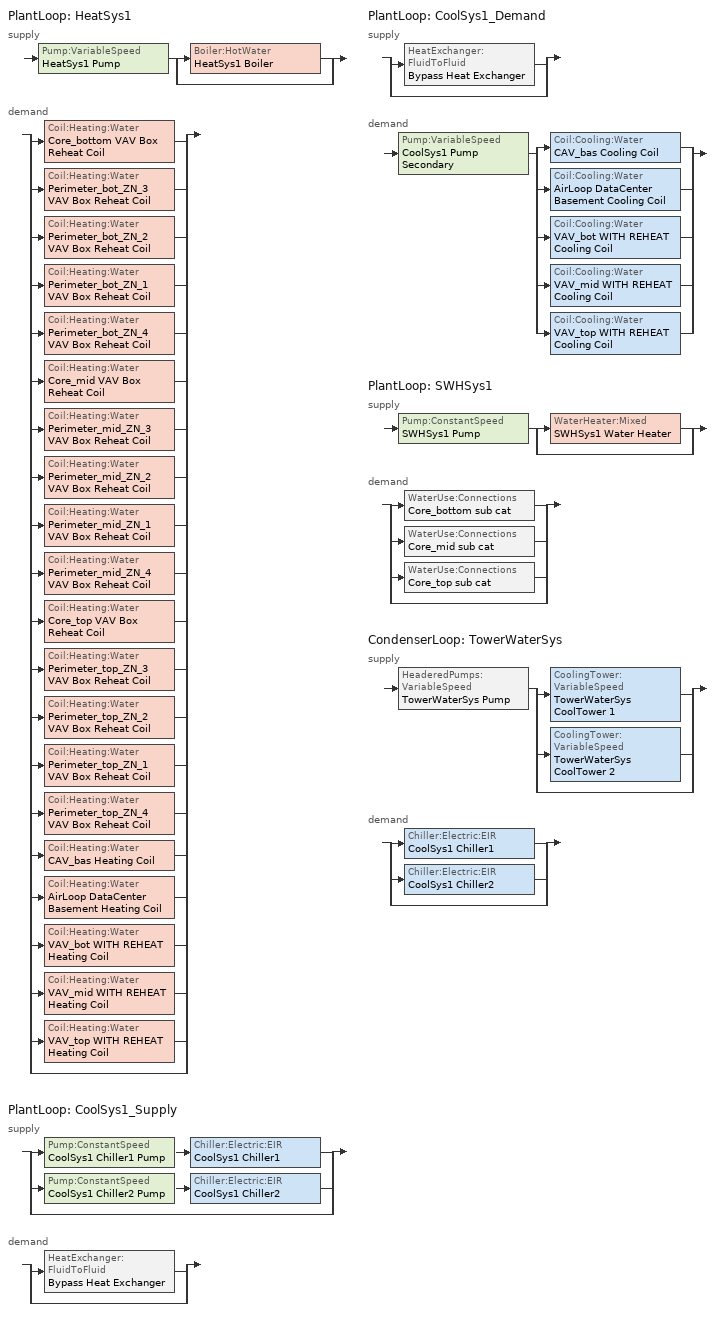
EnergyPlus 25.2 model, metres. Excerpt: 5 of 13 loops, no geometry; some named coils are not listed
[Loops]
PlantLoop 'HeatSys1'
 supply: Pump:VariableSpeed 'HeatSys1 Pump' > split
  | Boiler:HotWater 'HeatSys1 Boiler'
  | bypass
 demand: split
  | Coil:Heating:Water 'Core_bottom VAV Box Reheat Coil'
  | Coil:Heating:Water 'Perimeter_bot_ZN_3 VAV Box Reheat Coil'
  | Coil:Heating:Water 'Perimeter_bot_ZN_2 VAV Box Reheat Coil'
  | Coil:Heating:Water 'Perimeter_bot_ZN_1 VAV Box Reheat Coil'
  | Coil:Heating:Water 'Perimeter_bot_ZN_4 VAV Box Reheat Coil'
  | Coil:Heating:Water 'Core_mid VAV Box Reheat Coil'
  | Coil:Heating:Water 'Perimeter_mid_ZN_3 VAV Box Reheat Coil'
  | Coil:Heating:Water 'Perimeter_mid_ZN_2 VAV Box Reheat Coil'
  | Coil:Heating:Water 'Perimeter_mid_ZN_1 VAV Box Reheat Coil'
  | Coil:Heating:Water 'Perimeter_mid_ZN_4 VAV Box Reheat Coil'
  | Coil:Heating:Water 'Core_top VAV Box Reheat Coil'
  | Coil:Heating:Water 'Perimeter_top_ZN_3 VAV Box Reheat Coil'
  | Coil:Heating:Water 'Perimeter_top_ZN_2 VAV Box Reheat Coil'
  | Coil:Heating:Water 'Perimeter_top_ZN_1 VAV Box Reheat Coil'
  | Coil:Heating:Water 'Perimeter_top_ZN_4 VAV Box Reheat Coil'
  | Coil:Heating:Water 'CAV_bas Heating Coil'
  | Coil:Heating:Water 'AirLoop DataCenter Basement Heating Coil'
  | Coil:Heating:Water 'VAV_bot WITH REHEAT Heating Coil'
  | Coil:Heating:Water 'VAV_mid WITH REHEAT Heating Coil'
  | Coil:Heating:Water 'VAV_top WITH REHEAT Heating Coil'
  | bypass
PlantLoop 'CoolSys1_Supply'
 supply: split
  | Pump:ConstantSpeed 'CoolSys1 Chiller1 Pump' > Chiller:Electric:EIR 'CoolSys1 Chiller1'
  | Pump:ConstantSpeed 'CoolSys1 Chiller2 Pump' > Chiller:Electric:EIR 'CoolSys1 Chiller2'
  | bypass
 demand: split
  | HeatExchanger:FluidToFluid 'Bypass Heat Exchanger'
  | bypass
PlantLoop 'CoolSys1_Demand'
 supply: split
  | HeatExchanger:FluidToFluid 'Bypass Heat Exchanger'
  | bypass
 demand: Pump:VariableSpeed 'CoolSys1 Pump Secondary' > split
  | Coil:Cooling:Water 'CAV_bas Cooling Coil'
  | Coil:Cooling:Water 'AirLoop DataCenter Basement Cooling Coil'
  | Coil:Cooling:Water 'VAV_bot WITH REHEAT Cooling Coil'
  | Coil:Cooling:Water 'VAV_mid WITH REHEAT Cooling Coil'
  | Coil:Cooling:Water 'VAV_top WITH REHEAT Cooling Coil'
PlantLoop 'SWHSys1'
 supply: Pump:ConstantSpeed 'SWHSys1 Pump' > split
  | WaterHeater:Mixed 'SWHSys1 Water Heater'
  | bypass
 demand: split
  | WaterUse:Connections 'Core_bottom sub cat'
  | WaterUse:Connections 'Core_mid sub cat'
  | WaterUse:Connections 'Core_top sub cat'
  | bypass
CondenserLoop 'TowerWaterSys'
 supply: HeaderedPumps:VariableSpeed 'TowerWaterSys Pump' > split
  | CoolingTower:VariableSpeed 'TowerWaterSys CoolTower 1'
  | CoolingTower:VariableSpeed 'TowerWaterSys CoolTower 2'
  | bypass
 demand: split
  | Chiller:Electric:EIR 'CoolSys1 Chiller1'
  | Chiller:Electric:EIR 'CoolSys1 Chiller2'
  | bypass
[EnergyManagementSystem:Sensor]
Name | Output:Variable or Output:Meter Index Key | Output:Variable or Output:Meter
ChillerPlantDemandLoad | CoolSys1_Supply | Plant Supply Side Cooling Demand Rate
BoilerPLR | HeatSys1 Boiler | Boiler Part Load Ratio
[Sizing:Plant]
Name | Loop Type | Design Loop Exit Temperature {C} | Loop Design Temperature Difference {deltaC} | Sizing Option | Zone Timesteps in Averaging Window | Coincident Sizing Factor Mode
HeatSys1 | Heating | 82.22 | 27.78
CoolSys1_Supply; CoolSys1_Demand | Cooling | 6.67 | 6.67
TowerWaterSys | Condenser | 29.4444 | 5.55556 | Coincident | 6 | GlobalCoolingSizingFactor
SWHSys1 | Heating | 60 | 5
[Pump:VariableSpeed] Motor Efficiency=0.9; Fraction of Motor Inefficiencies to Fluid Stream=0; Coefficient 1 of the Part Load Performance Curve=0; Coefficient 2 of the Part Load Performance Curve=0.5726; Coefficient 3 of the Part Load Performance Curve=-0.301; Coefficient 4 of the Part Load Performance Curve=0.7347; Pump Control Type=Intermittent
Name | Design Maximum Flow Rate {m3/s} | Design Pump Head {Pa} | Design Power Consumption {W} | Design Shaft Power per Unit Flow Rate per Unit Head {W/((m3/s)-Pa)} | Design Minimum Flow Rate {m3/s}
HeatSys1 Pump | AUTOSIZE | 180705.7 | AUTOSIZE | 1.4999
CoolSys1 Pump Secondary | autosize | 133528 | autosize | 1.3889 | 0
[Boiler:HotWater]
HeatSys1 Boiler: Fuel Type=NaturalGas; Nominal Capacity {W}=3.16003e+06; Nominal Thermal Efficiency=0.7925; Efficiency Curve Temperature Evaluation Variable=LeavingBoiler; Normalized Boiler Efficiency Curve=HeatSys1 Boiler Efficiency Curve; Design Water Flow Rate {m3/s}=AUTOSIZE; Minimum Part Load Ratio=0; Maximum Part Load Ratio=1.2; Optimum Part Load Ratio=1; Water Outlet Upper Temperature Limit {C}=95; Boiler Flow Mode=LeavingSetpointModulated; On Cycle Parasitic Electric Load {W}=0; Sizing Factor=1
[SetpointManager:OutdoorAirReset] Control Variable=Temperature; Setpoint at Outdoor Low Temperature {C}=82.2; Outdoor Low Temperature {C}=-6.66667; Setpoint at Outdoor High Temperature {C}=65.6; Outdoor High Temperature {C}=10
Name | Setpoint Node or NodeList
HeatSys1 Loop Setpoint Manager | HeatSys1 Supply Outlet Node
HeatSys1 Boiler Setpoint Manager | HeatSys1 Supply Equipment Outlet Node
[PlantLoop] Minimum Loop Flow Rate {m3/s}=0
Name | Fluid Type | Plant Equipment Operation Scheme | Maximum Loop Temperature {C} | Minimum Loop Temperature {C} | Maximum Loop Flow Rate {m3/s} | Plant Loop Volume {m3} | Load Distribution Scheme
HeatSys1 | Water | HeatSys1 Loop Operation Scheme List | 100 | 10 | AUTOSIZE | AUTOSIZE | Optimal
CoolSys1_Supply | WATER | CoolSys1 Loop Operation Scheme List | 98 | 1 | AUTOSIZE | autocalculate | UniformLoad
CoolSys1_Demand | Water | CoolSys1 Sec Loop Operation | 98 | 1 | autosize | autocalculate | UniformLoad
SWHSys1 | WATER | SWHSys1 Loop Operation Scheme List | 60 | 10 | AUTOSIZE | AUTOSIZE | Optimal
[PlantEquipmentList]
HeatSys1 Equipment List: HeatSys1 Boiler
CoolSys1 Equipment List 1: CoolSys1 Chiller1
CoolSys1 Equipment List 2: CoolSys1 Chiller1, CoolSys1 Chiller2
CoolSys1 HeatExchanger: Bypass Heat Exchanger
SWHSys1 Equipment List: SWHSys1 Water Heater
[PlantEquipmentOperation:HeatingLoad] Load Range 1 Lower Limit {W}=0; Load Range 1 Upper Limit {W}=1000000000000000
Name | Range 1 Equipment List
HeatSys1 Operation Scheme | HeatSys1 Equipment List
SWHSys1 Operation Scheme | SWHSys1 Equipment List
[PlantEquipmentOperationSchemes] Control Scheme 1 Schedule=PlantOnSched
Name | Control Scheme 1
HeatSys1 Loop Operation Scheme List | HeatSys1 Operation Scheme
CoolSys1 Loop Operation Scheme List | CoolSys1 Operation Scheme
CoolSys1 Sec Loop Operation | CoolSys1 Sec Operation Scheme
SWHSys1 Loop Operation Scheme List | SWHSys1 Operation Scheme
[Pump:ConstantSpeed] Design Power Consumption {W}=AUTOSIZE; Fraction of Motor Inefficiencies to Fluid Stream=0; Pump Control Type=Intermittent
Name | Design Flow Rate {m3/s} | Design Pump Head {Pa} | Motor Efficiency | Design Shaft Power per Unit Flow Rate per Unit Head {W/((m3/s)-Pa)}
CoolSys1 Chiller1 Pump; CoolSys1 Chiller2 Pump | AUTOSIZE | 123258 | 0.9 | 1.3889
SWHSys1 Pump | autosize | 29891 | 0.3
[Chiller:Electric:EIR] Reference Capacity {W}=1.5701e+06; Reference COP {W/W}=6.11; Reference Leaving Chilled Water Temperature {C}=6.67; Reference Entering Condenser Fluid Temperature {C}=29.4444; Reference Chilled Water Flow Rate {m3/s}=0.05608; Reference Condenser Fluid Flow Rate {m3/s}=AutoSize; Cooling Capacity Function of Temperature Curve=ASHRAE901_AppJ_wtr_AB_cent_gt1055kW_6.1COP_6.41IPLV.SI_cap-f-t; Electric Input to Cooling Output Ratio Function of Temperature Curve=ASHRAE901_AppJ_wtr_AB_cent_gt1055kW_6.1COP_6.41IPLV.SI_eir-f-t; Electric Input to Cooling Output Ratio Function of Part Load Ratio Curve=ASHRAE901_AppJ_wtr_AB_cent_gt1055kW_6.1COP_6.41IPLV.SI_eir-f-plr; Minimum Part Load Ratio=0.25; Maximum Part Load Ratio=1; Optimum Part Load Ratio=1; Minimum Unloading Ratio=0.25; Condenser Type=WATERCOOLED; Leaving Chilled Water Lower Temperature Limit {C}=5; Chiller Flow Mode=ConstantFlow; Design Heat Recovery Water Flow Rate {m3/s}=0
CoolSys1 Chiller1; CoolSys1 Chiller2
[PlantEquipmentOperation:CoolingLoad] Load Range 1 Lower Limit {W}=0; Load Range 1 Upper Limit {W}=1.5701e+06
Name | Range 1 Equipment List | Load Range 2 Lower Limit {W} | Load Range 2 Upper Limit {W} | Range 2 Equipment List
CoolSys1 Operation Scheme | CoolSys1 Equipment List 1 | 1.5701e+06 | 100000000000000 | CoolSys1 Equipment List 2
CoolSys1 Sec Operation Scheme | CoolSys1 HeatExchanger
TowerWaterSys Operation Scheme | TowerWaterSys Equipment List 1 | 1.5701e+06 | 100000000000000 | TowerWaterSys Equipment List 2
[SetpointManager:Scheduled] Control Variable=Temperature
Name | Schedule | Setpoint Node or NodeList
CoolSys1 Loop Plant Demand Inlet Setpoint Manager | CW-Loop-Temp-Schedule | CoolSys1 Demand Inlet Node
CoolSys1 Loop Return Setpoint Manager | CHW-Loop-Ret-Temp-Schedule | CoolSys1 Supply Inlet Node
CoolSys1 Secondary Loop Return Setpoint Manager | CHW-Loop-Ret-Temp-Schedule | CoolSys1 Demand Supply Side Inlet Pipe Inlet Node
TowerWaterSystem Loop Setpoint Manager | Tower-Loop-Temp-Schedule | TowerWaterSys Supply Outlet Node
SWHSys1 Loop Setpoint Manager | SHWSys1-Loop-Temp-Schedule | SWHSys1 Supply Outlet Node
[SetpointManager:ReturnTemperature:ChilledWater] Minimum Supply Temperature Setpoint {C}=6.7; Return Temperature Setpoint Input Type=ReturnTemperatureSetpoint
Name | Maximum Supply Temperature Setpoint {C}
CHW Return Temp Supply Setpoint Manager | 10.22
CHW Return Temp Secondary Setpoint Manager | 12.22
[HeatExchanger:FluidToFluid]
Bypass Heat Exchanger: Availability Schedule=ALWAYS_ON; Loop Demand Side Design Flow Rate {m3/s}=autosize; Loop Supply Side Design Flow Rate {m3/s}=autosize; Heat Exchange Model Type=Ideal; Heat Exchanger U-Factor Times Area Value {W/K}=autosize; Control Type=UncontrolledOn; Minimum Temperature Difference to Activate Heat Exchanger {deltaC}=0.01; Heat Transfer Metering End Use Type=LoopToLoop; Component Override Cooling Control Temperature Mode=Loop; Sizing Factor=1
[EnergyManagementSystem:InternalVariable]
Chiller2PumpDesignFlow: Internal Data Index Key=COOLSYS1 CHILLER2 PUMP; Internal Data Type=Pump Maximum Mass Flow Rate
[EnergyManagementSystem:Actuator]
Name | Actuated Component Unique | Actuated Component Type | Actuated Component Control Type
Chiller2PumpStatus | COOLSYS1 CHILLER2 PUMP | Plant Component Pump:ConstantSpeed | On/Off Supervisory
Chiller1PumpFlow | COOLSYS1 CHILLER1 PUMP | Pump | Pump Mass Flow Rate
Chiller2PumpFlow | COOLSYS1 CHILLER2 PUMP | Pump | Pump Mass Flow Rate
Chiller2Status | COOLSYS1 CHILLER2 | Plant Component Chiller:Electric:EIR | On/Off Supervisory
[CondenserLoop]
TowerWaterSys: Fluid Type=Water; Condenser Equipment Operation Scheme=TowerWaterSys Loop Operation Scheme List; Maximum Loop Temperature {C}=80; Minimum Loop Temperature {C}=5; Maximum Loop Flow Rate {m3/s}=AUTOSIZE; Minimum Loop Flow Rate {m3/s}=0; Condenser Loop Volume {m3}=AUTOSIZE; Load Distribution Scheme=SequentialLoad
[CondenserEquipmentOperationSchemes]
TowerWaterSys Loop Operation Scheme List: Control Scheme 1=TowerWaterSys Operation Scheme; Control Scheme 1 Schedule=PlantOnSched
[CondenserEquipmentList]
TowerWaterSys Equipment List 1: TowerWaterSys CoolTower 1
TowerWaterSys Equipment List 2: TowerWaterSys CoolTower 1, TowerWaterSys CoolTower 2
[CoolingTower:VariableSpeed] Model Type=CoolToolsCrossFlow; Design Inlet Air Wet-Bulb Temperature {C}=20; Design Approach Temperature {deltaC}=5.22222; Design Range Temperature {deltaC}=5.55556; Design Water Flow Rate {m3/s}=0.08142; Design Air Flow Rate {m3/s}=autosize; Design Fan Power {W}=24097.3; Fan Power Ratio Function of Air Flow Rate Ratio Curve=Tower_Fan_Curve; Minimum Air Flow Rate Ratio=0.2; Fraction of Tower Capacity in Free Convection Regime=0.125; Number of Cells=2; Cell Control=MinimalCell; Sizing Factor=1
TowerWaterSys CoolTower 1; TowerWaterSys CoolTower 2
[HeaderedPumps:VariableSpeed]
TowerWaterSys Pump: Total Design Flow Rate {m3/s}=AUTOSIZE; Number of Pumps in Bank=2; Flow Sequencing Control Scheme=SEQUENTIAL; Design Pump Head {Pa}=209235; Design Power Consumption {W}=autosize; Motor Efficiency=0.9; Fraction of Motor Inefficiencies to Fluid Stream=0; Coefficient 1 of the Part Load Performance Curve=0; Coefficient 2 of the Part Load Performance Curve=0.0216; Coefficient 3 of the Part Load Performance Curve=-0.0325; Coefficient 4 of the Part Load Performance Curve=1.0095; Minimum Flow Rate Fraction=0; Pump Control Type=Intermittent; Design Shaft Power per Unit Flow Rate per Unit Head {W/((m3/s)-Pa)}=1.4999
[SetpointManager:MixedAir]
CAV_bas_HeatC MixedAir Manager: Control Variable=Temperature; Setpoint Node or NodeList=CAV_bas Heating Coil Outlet
[Coil:Cooling:Water] Availability Schedule=Always_On; Design Water Flow Rate {m3/s}=Autosize; Design Air Flow Rate {m3/s}=Autosize; Design Inlet Water Temperature {C}=Autosize; Design Inlet Air Temperature {C}=Autosize; Design Outlet Air Temperature {C}=Autosize; Design Inlet Air Humidity Ratio {kgWater/kgDryAir}=Autosize; Design Outlet Air Humidity Ratio {kgWater/kgDryAir}=Autosize; Type of Analysis=SimpleAnalysis; Heat Exchanger Configuration=CrossFlow
CAV_bas Cooling Coil; AirLoop DataCenter Basement Cooling Coil
[Coil:Heating:Water] Availability Schedule=Always_On; U-Factor Times Area Value {W/K}=AUTOSIZE; Maximum Water Flow Rate {m3/s}=AUTOSIZE; Rated Inlet Water Temperature {C}=82.22; Rated Inlet Air Temperature {C}=12.8; Rated Outlet Water Temperature {C}=54.44; Rated Outlet Air Temperature {C}=40
Name | Performance Input Method | Rated Capacity {W}
Core_bottom VAV Box Reheat Coil; Perimeter_bot_ZN_3 VAV Box Reheat Coil; Perimeter_bot_ZN_2 VAV Box Reheat Coil; Perimeter_bot_ZN_1 VAV Box Reheat Coil; Perimeter_bot_ZN_4 VAV Box Reheat Coil; Core_mid VAV Box Reheat Coil; Perimeter_mid_ZN_3 VAV Box Reheat Coil; Perimeter_mid_ZN_2 VAV Box Reheat Coil; Perimeter_mid_ZN_1 VAV Box Reheat Coil; Perimeter_mid_ZN_4 VAV Box Reheat Coil; Core_top VAV Box Reheat Coil; Perimeter_top_ZN_3 VAV Box Reheat Coil; Perimeter_top_ZN_2 VAV Box Reheat Coil; Perimeter_top_ZN_1 VAV Box Reheat Coil; Perimeter_top_ZN_4 VAV Box Reheat Coil | UFactorTimesAreaAndDesignWaterFlowRate | AUTOSIZE
CAV_bas Heating Coil; AirLoop DataCenter Basement Heating Coil | NominalCapacity | 100000
[WaterHeater:Mixed]
SWHSys1 Water Heater: Tank Volume {m3}=1.135624; Setpoint Temperature Schedule=SHWSys1 Water Heater Setpoint Temperature Schedule; Deadband Temperature Difference {deltaC}=0.1; Maximum Temperature Limit {C}=85; Heater Control Type=Cycle; Heater Maximum Capacity {W}=87921.32; Heater Fuel Type=Electricity; Heater Thermal Efficiency=1; Off Cycle Parasitic Fuel Consumption Rate {W}=0; Off Cycle Parasitic Fuel Type=Electricity; Off Cycle Parasitic Heat Fraction to Tank=0; On Cycle Parasitic Fuel Consumption Rate {W}=0; On Cycle Parasitic Fuel Type=Electricity; Ambient Temperature Indicator=zone; Ambient Temperature Zone=BASEMENT; Off Cycle Loss Coefficient to Ambient Temperature {W/K}=4.74118; On Cycle Loss Coefficient to Ambient Temperature {W/K}=4.74118; Use Side Effectiveness=1; Source Side Effectiveness=1; Use Side Design Flow Rate {m3/s}=AUTOSIZE; Source Side Design Flow Rate {m3/s}=AUTOSIZE; Indirect Water Heating Recovery Time {hr}=1.5
[WaterUse:Equipment] Peak Flow Rate {m3/s}=3.66667e-05; Flow Rate Fraction Schedule=BLDG_SWH_SCH
Name | Target Temperature Schedule | Hot Water Supply Temperature Schedule | Zone | Sensible Fraction Schedule | Latent Fraction Schedule
Core_bottom sub cat | Core_bottom sub cat Temp Sched | Core_bottom sub catHot Supply Temp Sched | Core_bottom | Core_bottom sub cat Sensible fract sched | Core_bottom sub cat Latent fract sched
Core_mid sub cat | Core_mid sub cat Temp Sched | Core_mid sub catHot Supply Temp Sched | Core_mid | Core_mid sub cat Sensible fract sched | Core_mid sub cat Latent fract sched
Core_top sub cat | Core_top sub cat Temp Sched | Core_top sub catHot Supply Temp Sched | Core_top | Core_top sub cat Sensible fract sched | Core_top sub cat Latent fract sched
[WaterUse:Connections]
Name | Water Use Equipment 1
Core_bottom sub cat | Core_bottom sub cat
Core_mid sub cat | Core_mid sub cat
Core_top sub cat | Core_top sub cat
[Schedule:Compact]
ALWAYS_ON; PlantOnSched: Through: 12/31, For: AllDays, Until: 24:00, 1
BLDG_SWH_SCH: Through: 12/31, For: Weekdays SummerDesignDay, Until: 05:00, 0, Until: 06:00, 0, Until: 07:00, 0.07, Until: 08:00, 0.19, Until: 09:00, 0.35, Until: 10:00, 0.38, Until: 11:00, 0.39, Until: 12:00, 0.47, Until: 13:00, 0.57, Until: 14:00, 0.54, Until: 15:00, 0.34, Until: 16:00, 0.33, Until: 17:00, 0.44, Until: 18:00, 0.26, Until: 19:00, 0.21, Until: 20:00, 0.15, Until: 21:00, 0.17, Until: 22:00, 0.08, Until: 24:00, 0.05, For: Saturday WinterDesignDay, Until: 05:00, 0, Until: 06:00, 0, Until: 07:00, 0.07, Until: 08:00, 0.11, Until: 09:00, 0.15, Until: 10:00, 0.21, Until: 11:00, 0.19, Until: 12:00, 0.23, Until: 13:00, 0.2, Until: 14:00, 0.19, Until: 15:00, 0.15, Until: 16:00, 0.13, Until: 17:00, 0.14, Until: 21:00, 0.07, Until: 22:00, 0.09, Until: 24:00, 0.05, For: Sunday Holidays AllOtherDays, Until: 06:00, 0, Until: 07:00, 0.07, Until: 11:00, 0.04, Until: 13:00, 0.06, Until: 14:00, 0.09, Until: 15:00, 0.06, Until: 21:00, 0.04, Until: 22:00, 0.07, Until: 24:00, 0.04
CW-Loop-Temp-Schedule: Through: 12/31, For: AllDays, Until: 24:00, 6.7
Tower-Loop-Temp-Schedule: Through: 12/31, For: AllDays, Until: 24:00, 21.1
Core_bottom sub cat Latent fract sched; Core_mid sub cat Latent fract sched; Core_top sub cat Latent fract sched: Through: 12/31, For: AllDays, Until: 24:00, 0.05
Core_bottom sub cat Sensible fract sched; Core_mid sub cat Sensible fract sched; Core_top sub cat Sensible fract sched: Through: 12/31, For: AllDays, Until: 24:00, 0.2
Core_bottom sub cat Temp Sched; Core_mid sub cat Temp Sched; Core_top sub cat Temp Sched; SHWSys1-Loop-Temp-Schedule: Through: 12/31, For: AllDays, Until: 24:00, 60
Core_bottom sub catHot Supply Temp Sched; Core_mid sub catHot Supply Temp Sched; Core_top sub catHot Supply Temp Sched: Through: 12/31, For: AllDays, Until: 24:00, 55
SHWSys1 Water Heater Setpoint Temperature Schedule: Through: 12/31, For: AllDays, Until: 24:00, 60.1
CHW-Loop-Ret-Temp-Schedule: Through: 12/31, For: AllDays, Until: 24:00, 10.2
[Curve:Biquadratic] Minimum Value of x=4; Maximum Value of x=16; Minimum Value of y=12.8; Maximum Value of y=40
Name | Coefficient1 Constant | Coefficient2 x | Coefficient3 x**2 | Coefficient4 y | Coefficient5 y**2 | Coefficient6 x*y
ASHRAE901_AppJ_wtr_AB_cent_gt1055kW_6.1COP_6.41IPLV.SI_cap-f-t | 0.988289 | 0.0311277 | -0.00154986 | -0.00334864 | -0.000146694 | 0.000502975
ASHRAE901_AppJ_wtr_AB_cent_gt1055kW_6.1COP_6.41IPLV.SI_eir-f-t | 0.563967 | -0.0343307 | 0.00101506 | 0.0339406 | -0.000431971 | -2.52411e-05
[Curve:Quadratic] Minimum Value of x=0; Maximum Value of x=1
Name | Coefficient1 Constant | Coefficient2 x | Coefficient3 x**2
ASHRAE901_AppJ_wtr_AB_cent_gt1055kW_6.1COP_6.41IPLV.SI_eir-f-plr | 0.309752 | 0.153649 | 0.536462
HeatSys1 Boiler Efficiency Curve | 1 | 0 | 0
[Curve:Cubic]
Tower_Fan_Curve: Coefficient1 Constant=0; Coefficient2 x=0; Coefficient3 x**2=0; Coefficient4 x**3=1; Minimum Value of x=0; Maximum Value of x=1
